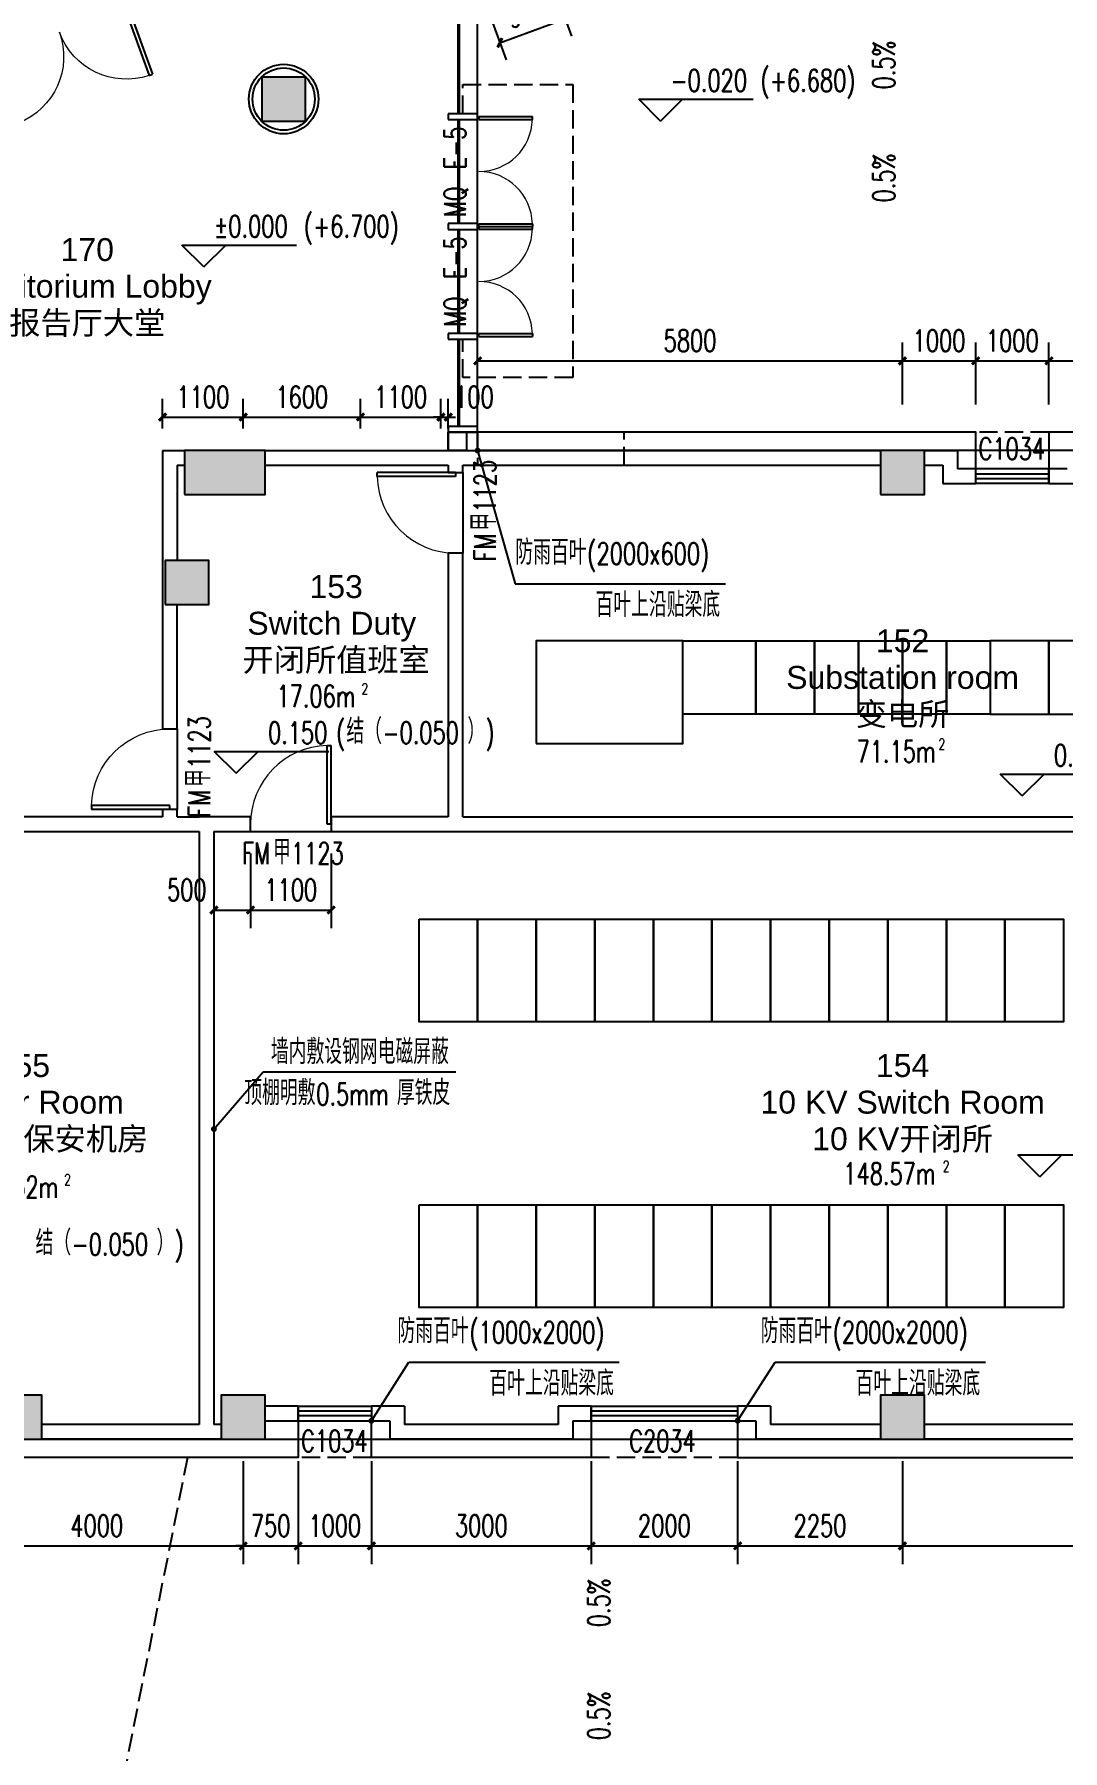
# Model space of a CAD drawing. Header units: inches. Extents: x -97096 to 280004, y -37912 to 97116.
# Drawn here: x 27148 to 41188, y 25746 to 49184 of the extents above; entities that cross this region are included whole.
import ezdxf
from ezdxf.enums import TextEntityAlignment as Align

# ---------------------------------------------------------------- set-up
doc = ezdxf.new("R2010")
doc.units = ezdxf.units.IN
doc.header["$LTSCALE"] = 1000
doc.header["$MEASUREMENT"] = 0
doc.linetypes.add('DASH', pattern=[0.35, 0.25, -0.1])
for name, color, linetype in [('3T_BAR', 7, 'Continuous'), ('A-DETL-NOTE', 1, 'Continuous'), ('an-furniture', 253, 'Continuous'), ('COLUMN', 2, 'Continuous'), ('CURTWALL', 4, 'Continuous'), ('DIM_ELEV', 3, 'Continuous'), ('DIM_LEAD', 3, 'Continuous'), ('DIM_SYMB', 3, 'Continuous'), ('DOOR_FIRE', 4, 'Continuous'), ('DOOR_FIRE_TEXT', 7, 'Continuous'), ('PUB_DIM', 3, 'Continuous'), ('PUB_HATCH', 253, 'Continuous'), ('PUB_TEXT', 7, 'Continuous'), ('SEE', 5, 'Continuous'), ('SLAB', 60, 'Continuous'), ('SPACE', 7, 'Continuous'), ('STAIR', 3, 'Continuous'), ('SURFACE', 6, 'Continuous'), ('WALL', 2, 'Continuous'), ('WINDOW', 4, 'Continuous'), ('WINDOW_TEXT', 7, 'Continuous')]:
    doc.layers.add(name, color=color, linetype=linetype)
doc.styles.add('510p-01$0$Arial_2', font='arial.ttf', dxfattribs={"height": 6.392964})
doc.styles.add('_TCH_DIM', font='SIMPLEX', dxfattribs={"bigfont": 'GBCBIG'})
doc.styles.add('_TCH_DIM_T3', font='SIMPLEX', dxfattribs={"width": 0.705882, "bigfont": 'GBCBIG'})
doc.styles.add('_TCH_SPACE', font='SIMPLEX', dxfattribs={"bigfont": 'GBCBIG'})
doc.styles.add('_TCH_WINDOW', font='SIMPLEX', dxfattribs={"bigfont": 'GBCBIG'})
doc.dimstyles.new('_TCH_ARCH&&100', dxfattribs={"dimtxt": 297.5, "dimasz": 100, "dimexe": 250, "dimexo": 300, "dimgap": 126.25, "dimtad": 1, "dimdec": 0, "dimzin": 0, "dimdsep": 46, "dimtxsty": '_TCH_DIM_T3', "dimblk": 'ARCHTICK', "dimcen": 0.09, "dimclrt": 7, "dimazin": 2, "dimtfac": 1, "dimtdec": 0, "dimtix": 1, "dimtmove": 2, "dimatfit": 3, "dimfxl": 1, "dimtolj": 1, "dimtzin": 0, "dimarcsym": 0})

# ---------------------------------------------------------------- blocks, each defined once
blk = doc.blocks.new('510p-01$0$material tag')
blk = doc.blocks.new('_ArchTick')
at = {"color": 0, "linetype": 'ByBlock', "const_width": 0.4}
blk.add_lwpolyline([(-0.5, -0.5), (0.5, 0.5)], dxfattribs=at)
blk = doc.blocks.new('*D162')
at = {"layer": 'Defpoints', "color": 0, "transparency": 16777216}
for p in [(29600, 38300), (30100, 38300), (30100, 37226)]:
    blk.add_point(p, dxfattribs=at)
at = {"layer": 'PUB_DIM', "color": 0, "lineweight": -2, "transparency": 16777216}
for p, q in [((29600, 38000), (29600, 36976)), ((30100, 38000), (30100, 36976)), ((29600, 37226), (30100, 37226))]:
    blk.add_line(p, q, dxfattribs=at)
at = {"layer": 'PUB_DIM', "color": 0, "lineweight": -2, "transparency": 16777216, "xscale": 100, "yscale": 100, "zscale": 100, "rotation": 180}
blk.add_blockref('_ArchTick', (29600, 37226), dxfattribs=at)
at = {"layer": 'PUB_DIM', "color": 0, "lineweight": -2, "transparency": 16777216, "xscale": 100, "yscale": 100, "zscale": 100}
blk.add_blockref('_ArchTick', (30100, 37226), dxfattribs=at)
at = {"layer": 'PUB_DIM', "color": 7, "transparency": 16777216, "insert": (29230, 37501), "char_height": 297.5, "attachment_point": 5, "style": '_TCH_DIM_T3'}
blk.add_mtext('\\A1;500', dxfattribs=at)
blk = doc.blocks.new('*D163')
at = {"layer": 'Defpoints', "color": 0, "transparency": 16777216}
for p in [(30100, 38300), (31200, 38300), (31200, 37226)]:
    blk.add_point(p, dxfattribs=at)
at = {"layer": 'PUB_DIM', "color": 0, "lineweight": -2, "transparency": 16777216}
for p, q in [((30100, 38000), (30100, 36976)), ((31200, 38000), (31200, 36976)), ((30100, 37226), (31200, 37226))]:
    blk.add_line(p, q, dxfattribs=at)
at = {"layer": 'PUB_DIM', "color": 0, "lineweight": -2, "transparency": 16777216, "xscale": 100, "yscale": 100, "zscale": 100, "rotation": 180}
blk.add_blockref('_ArchTick', (30100, 37226), dxfattribs=at)
at = {"layer": 'PUB_DIM', "color": 0, "lineweight": -2, "transparency": 16777216, "xscale": 100, "yscale": 100, "zscale": 100}
blk.add_blockref('_ArchTick', (31200, 37226), dxfattribs=at)
at = {"layer": 'PUB_DIM', "color": 7, "transparency": 16777216, "insert": (30650, 37501), "char_height": 297.5, "attachment_point": 5, "style": '_TCH_DIM_T3'}
blk.add_mtext('\\A1;1100', dxfattribs=at)
blk = doc.blocks.new('*D197')
at = {"layer": 'Defpoints', "color": 0, "transparency": 16777216}
for p in [(32800, 43958), (32700, 43500), (32800, 43500)]:
    blk.add_point(p, dxfattribs=at)
at = {"layer": 'PUB_DIM', "color": 0, "lineweight": -2, "transparency": 16777216}
for p, q in [((32700, 43800), (32700, 44208)), ((32800, 43800), (32800, 44208)), ((32700, 43958), (32600, 43958)), ((32700, 43958), (32800, 43958)), ((32800, 43958), (32900, 43958))]:
    blk.add_line(p, q, dxfattribs=at)
at = {"layer": 'PUB_DIM', "color": 0, "lineweight": -2, "transparency": 16777216, "xscale": 100, "yscale": 100, "zscale": 100}
blk.add_blockref('_ArchTick', (32700, 43958), dxfattribs=at)
at = {"layer": 'PUB_DIM', "color": 0, "lineweight": -2, "transparency": 16777216, "xscale": 100, "yscale": 100, "zscale": 100, "rotation": 180}
blk.add_blockref('_ArchTick', (32800, 43958), dxfattribs=at)
at = {"layer": 'PUB_DIM', "color": 7, "transparency": 16777216, "insert": (33150, 44233), "char_height": 297.5, "attachment_point": 5, "style": '_TCH_DIM_T3'}
blk.add_mtext('\\A1;100', dxfattribs=at)
blk = doc.blocks.new('*D198')
at = {"layer": 'Defpoints', "color": 0, "transparency": 16777216}
for p in [(32700, 43958), (31600, 43500), (32700, 43500)]:
    blk.add_point(p, dxfattribs=at)
at = {"layer": 'PUB_DIM', "color": 0, "lineweight": -2, "transparency": 16777216}
for p, q in [((31600, 43800), (31600, 44208)), ((32700, 43800), (32700, 44208)), ((31600, 43958), (32700, 43958))]:
    blk.add_line(p, q, dxfattribs=at)
at = {"layer": 'PUB_DIM', "color": 0, "lineweight": -2, "transparency": 16777216, "xscale": 100, "yscale": 100, "zscale": 100, "rotation": 180}
blk.add_blockref('_ArchTick', (31600, 43958), dxfattribs=at)
at = {"layer": 'PUB_DIM', "color": 0, "lineweight": -2, "transparency": 16777216, "xscale": 100, "yscale": 100, "zscale": 100}
blk.add_blockref('_ArchTick', (32700, 43958), dxfattribs=at)
at = {"layer": 'PUB_DIM', "color": 7, "transparency": 16777216, "insert": (32150, 44233), "char_height": 297.5, "attachment_point": 5, "style": '_TCH_DIM_T3'}
blk.add_mtext('\\A1;1100', dxfattribs=at)
blk = doc.blocks.new('*D199')
at = {"layer": 'Defpoints', "color": 0, "transparency": 16777216}
for p in [(31600, 43958), (30000, 43500), (31600, 43500)]:
    blk.add_point(p, dxfattribs=at)
at = {"layer": 'PUB_DIM', "color": 0, "lineweight": -2, "transparency": 16777216}
for p, q in [((30000, 43800), (30000, 44208)), ((31600, 43800), (31600, 44208)), ((30000, 43958), (31600, 43958))]:
    blk.add_line(p, q, dxfattribs=at)
at = {"layer": 'PUB_DIM', "color": 0, "lineweight": -2, "transparency": 16777216, "xscale": 100, "yscale": 100, "zscale": 100, "rotation": 180}
blk.add_blockref('_ArchTick', (30000, 43958), dxfattribs=at)
at = {"layer": 'PUB_DIM', "color": 0, "lineweight": -2, "transparency": 16777216, "xscale": 100, "yscale": 100, "zscale": 100}
blk.add_blockref('_ArchTick', (31600, 43958), dxfattribs=at)
at = {"layer": 'PUB_DIM', "color": 7, "transparency": 16777216, "insert": (30800, 44233), "char_height": 297.5, "attachment_point": 5, "style": '_TCH_DIM_T3'}
blk.add_mtext('\\A1;1600', dxfattribs=at)
blk = doc.blocks.new('*D200')
at = {"layer": 'Defpoints', "color": 0, "transparency": 16777216}
for p in [(30000, 43958), (28900, 43500), (30000, 43500)]:
    blk.add_point(p, dxfattribs=at)
at = {"layer": 'PUB_DIM', "color": 0, "lineweight": -2, "transparency": 16777216}
for p, q in [((28900, 43800), (28900, 44208)), ((30000, 43800), (30000, 44208)), ((28900, 43958), (30000, 43958))]:
    blk.add_line(p, q, dxfattribs=at)
at = {"layer": 'PUB_DIM', "color": 0, "lineweight": -2, "transparency": 16777216, "xscale": 100, "yscale": 100, "zscale": 100, "rotation": 180}
blk.add_blockref('_ArchTick', (28900, 43958), dxfattribs=at)
at = {"layer": 'PUB_DIM', "color": 0, "lineweight": -2, "transparency": 16777216, "xscale": 100, "yscale": 100, "zscale": 100}
blk.add_blockref('_ArchTick', (30000, 43958), dxfattribs=at)
at = {"layer": 'PUB_DIM', "color": 7, "transparency": 16777216, "insert": (29450, 44233), "char_height": 297.5, "attachment_point": 5, "style": '_TCH_DIM_T3'}
blk.add_mtext('\\A1;1100', dxfattribs=at)
blk = doc.blocks.new('*D259')
at = {"layer": 'Defpoints', "color": 0, "transparency": 16777216}
for p in [(33766, 51126), (32873, 50801), (34396, 49394)]:
    blk.add_point(p, dxfattribs=at)
at = {"layer": 'PUB_DIM', "color": 0, "lineweight": -2, "transparency": 16777216}
for p, q in [((33869, 50844), (34482, 49159)), ((32976, 50519), (33589, 48834)), ((33504, 49069), (34396, 49394))]:
    blk.add_line(p, q, dxfattribs=at)
at = {"layer": 'PUB_DIM', "color": 0, "lineweight": -2, "transparency": 16777216, "xscale": 100, "yscale": 100, "zscale": 100}
for p, rotation in [((34396, 49394), 19.99999998072514), ((33504, 49069), 199.9999999807252)]:
    blk.add_blockref('_ArchTick', p, dxfattribs=dict(at, rotation=rotation))
at = {"layer": 'PUB_DIM', "color": 7, "transparency": 16777216, "insert": (33856, 49490), "char_height": 297.5, "attachment_point": 5, "rotation": 20, "style": '_TCH_DIM_T3'}
blk.add_mtext('\\A1;950', dxfattribs=at)
blk = doc.blocks.new('*D260')
at = {"layer": 'Defpoints', "color": 0, "transparency": 16777216}
for p in [(35646, 51810), (33766, 51126), (36276, 50078)]:
    blk.add_point(p, dxfattribs=at)
at = {"layer": 'PUB_DIM', "color": 0, "lineweight": -2, "transparency": 16777216}
for p, q in [((35748, 51528), (36361, 49843)), ((33869, 50844), (34482, 49159)), ((34396, 49394), (36276, 50078))]:
    blk.add_line(p, q, dxfattribs=at)
at = {"layer": 'PUB_DIM', "color": 0, "lineweight": -2, "transparency": 16777216, "xscale": 100, "yscale": 100, "zscale": 100}
for p, rotation in [((36276, 50078), 19.99999998072526), ((34396, 49394), 199.9999999807252)]:
    blk.add_blockref('_ArchTick', p, dxfattribs=dict(at, rotation=rotation))
at = {"layer": 'PUB_DIM', "color": 7, "transparency": 16777216, "insert": (35242, 49994), "char_height": 297.5, "attachment_point": 5, "rotation": 20, "style": '_TCH_DIM_T3'}
blk.add_mtext('\\A1;2000', dxfattribs=at)
blk = doc.blocks.new('*D267')
at = {"layer": 'Defpoints', "color": 0, "transparency": 16777216}
for p in [(39000, 44725), (33200, 43830), (39000, 43830)]:
    blk.add_point(p, dxfattribs=at)
at = {"layer": 'PUB_DIM', "color": 0, "lineweight": -2, "transparency": 16777216}
for p, q in [((33200, 44130), (33200, 44975)), ((39000, 44130), (39000, 44975)), ((33200, 44725), (39000, 44725))]:
    blk.add_line(p, q, dxfattribs=at)
at = {"layer": 'PUB_DIM', "color": 0, "lineweight": -2, "transparency": 16777216, "xscale": 100, "yscale": 100, "zscale": 100, "rotation": 180}
blk.add_blockref('_ArchTick', (33200, 44725), dxfattribs=at)
at = {"layer": 'PUB_DIM', "color": 0, "lineweight": -2, "transparency": 16777216, "xscale": 100, "yscale": 100, "zscale": 100}
blk.add_blockref('_ArchTick', (39000, 44725), dxfattribs=at)
at = {"layer": 'PUB_DIM', "color": 7, "transparency": 16777216, "insert": (36100, 45000), "char_height": 297.5, "attachment_point": 5, "style": '_TCH_DIM_T3'}
blk.add_mtext('\\A1;5800', dxfattribs=at)
blk = doc.blocks.new('*D268')
at = {"layer": 'Defpoints', "color": 0, "transparency": 16777216}
for p in [(40000, 44725), (39000, 43830), (40000, 43830)]:
    blk.add_point(p, dxfattribs=at)
at = {"layer": 'PUB_DIM', "color": 0, "lineweight": -2, "transparency": 16777216}
for p, q in [((39000, 44130), (39000, 44975)), ((40000, 44130), (40000, 44975)), ((39000, 44725), (40000, 44725))]:
    blk.add_line(p, q, dxfattribs=at)
at = {"layer": 'PUB_DIM', "color": 0, "lineweight": -2, "transparency": 16777216, "xscale": 100, "yscale": 100, "zscale": 100, "rotation": 180}
blk.add_blockref('_ArchTick', (39000, 44725), dxfattribs=at)
at = {"layer": 'PUB_DIM', "color": 0, "lineweight": -2, "transparency": 16777216, "xscale": 100, "yscale": 100, "zscale": 100}
blk.add_blockref('_ArchTick', (40000, 44725), dxfattribs=at)
at = {"layer": 'PUB_DIM', "color": 7, "transparency": 16777216, "insert": (39500, 45000), "char_height": 297.5, "attachment_point": 5, "style": '_TCH_DIM_T3'}
blk.add_mtext('\\A1;1000', dxfattribs=at)
blk = doc.blocks.new('*D269')
at = {"layer": 'Defpoints', "color": 0, "transparency": 16777216}
for p in [(41000, 44725), (40000, 43830), (41000, 43830)]:
    blk.add_point(p, dxfattribs=at)
at = {"layer": 'PUB_DIM', "color": 0, "lineweight": -2, "transparency": 16777216}
for p, q in [((40000, 44130), (40000, 44975)), ((41000, 44130), (41000, 44975)), ((40000, 44725), (41000, 44725))]:
    blk.add_line(p, q, dxfattribs=at)
at = {"layer": 'PUB_DIM', "color": 0, "lineweight": -2, "transparency": 16777216, "xscale": 100, "yscale": 100, "zscale": 100, "rotation": 180}
blk.add_blockref('_ArchTick', (40000, 44725), dxfattribs=at)
at = {"layer": 'PUB_DIM', "color": 0, "lineweight": -2, "transparency": 16777216, "xscale": 100, "yscale": 100, "zscale": 100}
blk.add_blockref('_ArchTick', (41000, 44725), dxfattribs=at)
at = {"layer": 'PUB_DIM', "color": 7, "transparency": 16777216, "insert": (40500, 45000), "char_height": 297.5, "attachment_point": 5, "style": '_TCH_DIM_T3'}
blk.add_mtext('\\A1;1000', dxfattribs=at)
blk = doc.blocks.new('*D270')
at = {"layer": 'Defpoints', "color": 0, "transparency": 16777216}
for p in [(45200, 44725), (41000, 43830), (45200, 43830)]:
    blk.add_point(p, dxfattribs=at)
at = {"layer": 'PUB_DIM', "color": 0, "lineweight": -2, "transparency": 16777216}
for p, q in [((41000, 44130), (41000, 44975)), ((45200, 44130), (45200, 44975)), ((41000, 44725), (45200, 44725))]:
    blk.add_line(p, q, dxfattribs=at)
at = {"layer": 'PUB_DIM', "color": 0, "lineweight": -2, "transparency": 16777216, "xscale": 100, "yscale": 100, "zscale": 100, "rotation": 180}
blk.add_blockref('_ArchTick', (41000, 44725), dxfattribs=at)
at = {"layer": 'PUB_DIM', "color": 0, "lineweight": -2, "transparency": 16777216, "xscale": 100, "yscale": 100, "zscale": 100}
blk.add_blockref('_ArchTick', (45200, 44725), dxfattribs=at)
at = {"layer": 'PUB_DIM', "color": 7, "transparency": 16777216, "insert": (43100, 45000), "char_height": 297.5, "attachment_point": 5, "style": '_TCH_DIM_T3'}
blk.add_mtext('\\A1;4200', dxfattribs=at)
blk = doc.blocks.new('*D278')
at = {"layer": 'Defpoints', "color": 0, "transparency": 16777216}
for p in [(26000, 30000), (30000, 30000), (30000, 28542)]:
    blk.add_point(p, dxfattribs=at)
at = {"layer": 'PUB_DIM', "color": 0, "lineweight": -2, "transparency": 16777216}
for p, q in [((26000, 29700), (26000, 28292)), ((30000, 29700), (30000, 28292)), ((26000, 28542), (30000, 28542))]:
    blk.add_line(p, q, dxfattribs=at)
at = {"layer": 'PUB_DIM', "color": 0, "lineweight": -2, "transparency": 16777216, "xscale": 100, "yscale": 100, "zscale": 100, "rotation": 180}
blk.add_blockref('_ArchTick', (26000, 28542), dxfattribs=at)
at = {"layer": 'PUB_DIM', "color": 0, "lineweight": -2, "transparency": 16777216, "xscale": 100, "yscale": 100, "zscale": 100}
blk.add_blockref('_ArchTick', (30000, 28542), dxfattribs=at)
at = {"layer": 'PUB_DIM', "color": 7, "transparency": 16777216, "insert": (28000, 28817), "char_height": 297.5, "attachment_point": 5, "style": '_TCH_DIM_T3'}
blk.add_mtext('\\A1;4000', dxfattribs=at)
blk = doc.blocks.new('*D279')
at = {"layer": 'Defpoints', "color": 0, "transparency": 16777216}
for p in [(30000, 30000), (30750, 30000), (30750, 28542)]:
    blk.add_point(p, dxfattribs=at)
at = {"layer": 'PUB_DIM', "color": 0, "lineweight": -2, "transparency": 16777216}
for p, q in [((30000, 29700), (30000, 28292)), ((30750, 29700), (30750, 28292)), ((30000, 28542), (29900, 28542)), ((30000, 28542), (30750, 28542)), ((30750, 28542), (30850, 28542))]:
    blk.add_line(p, q, dxfattribs=at)
at = {"layer": 'PUB_DIM', "color": 0, "lineweight": -2, "transparency": 16777216, "xscale": 100, "yscale": 100, "zscale": 100}
blk.add_blockref('_ArchTick', (30000, 28542), dxfattribs=at)
at = {"layer": 'PUB_DIM', "color": 0, "lineweight": -2, "transparency": 16777216, "xscale": 100, "yscale": 100, "zscale": 100, "rotation": 180}
blk.add_blockref('_ArchTick', (30750, 28542), dxfattribs=at)
at = {"layer": 'PUB_DIM', "color": 7, "transparency": 16777216, "insert": (30375, 28817), "char_height": 297.5, "attachment_point": 5, "style": '_TCH_DIM_T3'}
blk.add_mtext('\\A1;750', dxfattribs=at)
blk = doc.blocks.new('*D280')
at = {"layer": 'Defpoints', "color": 0, "transparency": 16777216}
for p in [(30750, 30000), (31750, 30000), (31750, 28542)]:
    blk.add_point(p, dxfattribs=at)
at = {"layer": 'PUB_DIM', "color": 0, "lineweight": -2, "transparency": 16777216}
for p, q in [((30750, 29700), (30750, 28292)), ((31750, 29700), (31750, 28292)), ((30750, 28542), (31750, 28542))]:
    blk.add_line(p, q, dxfattribs=at)
at = {"layer": 'PUB_DIM', "color": 0, "lineweight": -2, "transparency": 16777216, "xscale": 100, "yscale": 100, "zscale": 100, "rotation": 180}
blk.add_blockref('_ArchTick', (30750, 28542), dxfattribs=at)
at = {"layer": 'PUB_DIM', "color": 0, "lineweight": -2, "transparency": 16777216, "xscale": 100, "yscale": 100, "zscale": 100}
blk.add_blockref('_ArchTick', (31750, 28542), dxfattribs=at)
at = {"layer": 'PUB_DIM', "color": 7, "transparency": 16777216, "insert": (31250, 28817), "char_height": 297.5, "attachment_point": 5, "style": '_TCH_DIM_T3'}
blk.add_mtext('\\A1;1000', dxfattribs=at)
blk = doc.blocks.new('*D281')
at = {"layer": 'Defpoints', "color": 0, "transparency": 16777216}
for p in [(31750, 30000), (34750, 30000), (34750, 28542)]:
    blk.add_point(p, dxfattribs=at)
at = {"layer": 'PUB_DIM', "color": 0, "lineweight": -2, "transparency": 16777216}
for p, q in [((31750, 29700), (31750, 28292)), ((34750, 29700), (34750, 28292)), ((31750, 28542), (34750, 28542))]:
    blk.add_line(p, q, dxfattribs=at)
at = {"layer": 'PUB_DIM', "color": 0, "lineweight": -2, "transparency": 16777216, "xscale": 100, "yscale": 100, "zscale": 100, "rotation": 180}
blk.add_blockref('_ArchTick', (31750, 28542), dxfattribs=at)
at = {"layer": 'PUB_DIM', "color": 0, "lineweight": -2, "transparency": 16777216, "xscale": 100, "yscale": 100, "zscale": 100}
blk.add_blockref('_ArchTick', (34750, 28542), dxfattribs=at)
at = {"layer": 'PUB_DIM', "color": 7, "transparency": 16777216, "insert": (33250, 28817), "char_height": 297.5, "attachment_point": 5, "style": '_TCH_DIM_T3'}
blk.add_mtext('\\A1;3000', dxfattribs=at)
blk = doc.blocks.new('*D282')
at = {"layer": 'Defpoints', "color": 0, "transparency": 16777216}
for p in [(34750, 30000), (36750, 30000), (36750, 28542)]:
    blk.add_point(p, dxfattribs=at)
at = {"layer": 'PUB_DIM', "color": 0, "lineweight": -2, "transparency": 16777216}
for p, q in [((34750, 29700), (34750, 28292)), ((36750, 29700), (36750, 28292)), ((34750, 28542), (36750, 28542))]:
    blk.add_line(p, q, dxfattribs=at)
at = {"layer": 'PUB_DIM', "color": 0, "lineweight": -2, "transparency": 16777216, "xscale": 100, "yscale": 100, "zscale": 100, "rotation": 180}
blk.add_blockref('_ArchTick', (34750, 28542), dxfattribs=at)
at = {"layer": 'PUB_DIM', "color": 0, "lineweight": -2, "transparency": 16777216, "xscale": 100, "yscale": 100, "zscale": 100}
blk.add_blockref('_ArchTick', (36750, 28542), dxfattribs=at)
at = {"layer": 'PUB_DIM', "color": 7, "transparency": 16777216, "insert": (35750, 28817), "char_height": 297.5, "attachment_point": 5, "style": '_TCH_DIM_T3'}
blk.add_mtext('\\A1;2000', dxfattribs=at)
blk = doc.blocks.new('*D283')
at = {"layer": 'Defpoints', "color": 0, "transparency": 16777216}
for p in [(36750, 30000), (39000, 30000), (39000, 28542)]:
    blk.add_point(p, dxfattribs=at)
at = {"layer": 'PUB_DIM', "color": 0, "lineweight": -2, "transparency": 16777216}
for p, q in [((36750, 29700), (36750, 28292)), ((39000, 29700), (39000, 28292)), ((36750, 28542), (39000, 28542))]:
    blk.add_line(p, q, dxfattribs=at)
at = {"layer": 'PUB_DIM', "color": 0, "lineweight": -2, "transparency": 16777216, "xscale": 100, "yscale": 100, "zscale": 100, "rotation": 180}
blk.add_blockref('_ArchTick', (36750, 28542), dxfattribs=at)
at = {"layer": 'PUB_DIM', "color": 0, "lineweight": -2, "transparency": 16777216, "xscale": 100, "yscale": 100, "zscale": 100}
blk.add_blockref('_ArchTick', (39000, 28542), dxfattribs=at)
at = {"layer": 'PUB_DIM', "color": 7, "transparency": 16777216, "insert": (37875, 28817), "char_height": 297.5, "attachment_point": 5, "style": '_TCH_DIM_T3'}
blk.add_mtext('\\A1;2250', dxfattribs=at)
blk = doc.blocks.new('*D284')
at = {"layer": 'Defpoints', "color": 0, "transparency": 16777216}
for p in [(39000, 30000), (45000, 30000), (45000, 28542)]:
    blk.add_point(p, dxfattribs=at)
at = {"layer": 'PUB_DIM', "color": 0, "lineweight": -2, "transparency": 16777216}
for p, q in [((39000, 29700), (39000, 28292)), ((45000, 29700), (45000, 28292)), ((39000, 28542), (45000, 28542))]:
    blk.add_line(p, q, dxfattribs=at)
at = {"layer": 'PUB_DIM', "color": 0, "lineweight": -2, "transparency": 16777216, "xscale": 100, "yscale": 100, "zscale": 100, "rotation": 180}
blk.add_blockref('_ArchTick', (39000, 28542), dxfattribs=at)
at = {"layer": 'PUB_DIM', "color": 0, "lineweight": -2, "transparency": 16777216, "xscale": 100, "yscale": 100, "zscale": 100}
blk.add_blockref('_ArchTick', (45000, 28542), dxfattribs=at)
at = {"layer": 'PUB_DIM', "color": 7, "transparency": 16777216, "insert": (42000, 28817), "char_height": 297.5, "attachment_point": 5, "style": '_TCH_DIM_T3'}
blk.add_mtext('\\A1;6000', dxfattribs=at)
blk = doc.blocks.new('_FZH')
blk.add_lwpolyline([(-0.5, -0.5), (0.5, -0.5), (0.5, 0.5), (-0.5, 0.5)], close=True)
at = {"layer": 'PUB_HATCH'}
blk.add_solid([(-0.5, -0.5), (0.5, -0.5), (-0.5, 0.5), (0.5, 0.5)], dxfattribs=at)
blk = doc.blocks.new('$DorLib2D$00000002')
for p, q in [((-0.5, 0), (-0.5, 0.4875)), ((-0.475, 0.4875), (-0.5, 0.4875)), ((-0.475, 0), (-0.475, 0.4875)), ((0.475, 0), (0.475, 0.4875)), ((0.475, 0.4875), (0.5, 0.4875)), ((0.5, 0), (0.5, 0.4875)), ((-0.5, 0), (-0.475, 0)), ((0.5, 0), (0.475, 0))]:
    blk.add_line(p, q)
at = {"lineweight": 13}
for centre, start, end in [((-0.4875, 0), 0, 88.53072), ((0.4875, 0), 91.46928, 180)]:
    blk.add_arc(centre, 0.4875, start, end, dxfattribs=at)
blk = doc.blocks.new('$DorLib2D$00000001')
for p, q in [((0.45, 0.975), (0.5, 0.975)), ((0.45, 0), (0.45, 0.975)), ((0.5, 0), (0.5, 0.975)), ((0.5, 0), (0.45, 0))]:
    blk.add_line(p, q)
at = {"lineweight": 13}
blk.add_arc((0.475, 0), 0.975, 91.4693, 180, dxfattribs=at)
blk = doc.blocks.new('$TCHSYS$WIN2D')
for p, q in [((-0.5, 0.5), (0.5, 0.5)), ((-0.5, 0.5), (-0.5, -0.5)), ((0.5, 0.5), (0.5, -0.5)), ((0.5, 0.167), (-0.5, 0.167)), ((0.5, -0.167), (-0.5, -0.167)), ((-0.5, -0.5), (0.5, -0.5))]:
    blk.add_line(p, q)

msp = doc.modelspace()

# ---------------------------------------------------------------- linework, layer by layer
at = {"layer": '3T_BAR'}
for p, q in [((32800, 48100), (32800, 48020)), ((33200, 48100), (32800, 48100)), ((33200, 48020), (33200, 48100)), ((32800, 48020), (33200, 48020)), ((32800, 46600), (32800, 46520)), ((33200, 46600), (32800, 46600)), ((32800, 46520), (33200, 46520)), ((33200, 46520), (33200, 46600)), ((32800, 45100), (32800, 45020)), ((33200, 45100), (32800, 45100)), ((32800, 45020), (33200, 45020)), ((33200, 45020), (33200, 45100)), ((32800, 43830), (32800, 43750)), ((33200, 43830), (32800, 43830)), ((33200, 43750), (33200, 43830)), ((32800, 43750), (33200, 43750))]:
    msp.add_line(p, q, dxfattribs=at)
msp.add_lwpolyline([(32800, 43750), (33050, 43750), (33050, 43500), (32800, 43500)], close=True, dxfattribs=at)
at = {"layer": 'an-furniture'}
for points in [[(34000, 39500), (36000, 39500), (36000, 40900), (34000, 40900)], [(36000, 40900), (37000, 40900), (37000, 39900), (36000, 39900)], [(37000, 40900), (37800, 40900), (37800, 39900), (37000, 39900)], [(37800, 40900), (38400, 40900), (38400, 39900), (37800, 39900)], [(38400, 40900), (39000, 40900), (39000, 39900), (38400, 39900)], [(39000, 40900), (39600, 40900), (39600, 39900), (39000, 39900)], [(39600, 40900), (40200, 40900), (40200, 39900), (39600, 39900)], [(41000, 40900), (40200, 40900), (40200, 39900), (41000, 39900)], [(41600, 40900), (41000, 40900), (41000, 39900), (41600, 39900)], [(32400, 37100), (33200, 37100), (33200, 35700), (32400, 35700)], [(33200, 37100), (34000, 37100), (34000, 35700), (33200, 35700)], [(34000, 37100), (34800, 37100), (34800, 35700), (34000, 35700)], [(34800, 37100), (35600, 37100), (35600, 35700), (34800, 35700)], [(35600, 37100), (36400, 37100), (36400, 35700), (35600, 35700)], [(36400, 37100), (37200, 37100), (37200, 35700), (36400, 35700)], [(37200, 37100), (38000, 37100), (38000, 35700), (37200, 35700)], [(38000, 37100), (38800, 37100), (38800, 35700), (38000, 35700)], [(38800, 37100), (39600, 37100), (39600, 35700), (38800, 35700)], [(39600, 37100), (40400, 37100), (40400, 35700), (39600, 35700)], [(40400, 37100), (41200, 37100), (41200, 35700), (40400, 35700)], [(32400, 33200), (33200, 33200), (33200, 31800), (32400, 31800)], [(33200, 33200), (34000, 33200), (34000, 31800), (33200, 31800)], [(34000, 33200), (34800, 33200), (34800, 31800), (34000, 31800)], [(34800, 33200), (35600, 33200), (35600, 31800), (34800, 31800)], [(35600, 33200), (36400, 33200), (36400, 31800), (35600, 31800)], [(36400, 33200), (37200, 33200), (37200, 31800), (36400, 31800)], [(37200, 33200), (38000, 33200), (38000, 31800), (37200, 31800)], [(38000, 33200), (38800, 33200), (38800, 31800), (38000, 31800)], [(38800, 33200), (39600, 33200), (39600, 31800), (38800, 31800)], [(39600, 33200), (40400, 33200), (40400, 31800), (39600, 31800)], [(40400, 33200), (41200, 33200), (41200, 31800), (40400, 31800)]]:
    msp.add_lwpolyline(points, close=True, dxfattribs=at)
at = {"layer": 'CURTWALL'}
for p, q in [((32930, 49520), (32930, 48100)), ((32950, 49520), (32950, 48100)), ((32930, 48020), (32930, 46600)), ((32950, 48020), (32950, 46600)), ((32930, 46520), (32930, 45100)), ((32950, 46520), (32950, 45100)), ((32930, 45020), (32930, 43830)), ((32950, 45020), (32950, 43830))]:
    msp.add_line(p, q, dxfattribs=at)
at = {"layer": 'DIM_ELEV'}
for p, q in [((35699, 48000), (35399, 48300)), ((35399, 48300), (36964, 48300)), ((35699, 48000), (35999, 48300)), ((29463.4, 46007.2), (29163.4, 46307.2)), ((29163.4, 46307.2), (30728.4, 46307.2)), ((29463.4, 46007.2), (29763.4, 46307.2)), ((29903.9, 39092.5), (29603.9, 39392.5)), ((29603.9, 39392.5), (31168.9, 39392.5)), ((29903.9, 39092.5), (30203.9, 39392.5)), ((40633.1, 38783.3), (40333.1, 39083.3)), ((40333.1, 39083.3), (41898.1, 39083.3)), ((40633.1, 38783.3), (40933.1, 39083.3)), ((40875.3, 33580.8), (40575.3, 33880.8)), ((40575.3, 33880.8), (42140.3, 33880.8)), ((40875.3, 33580.8), (41175.3, 33880.8))]:
    msp.add_line(p, q, dxfattribs=at)
at = {"layer": 'DIM_LEAD'}
for p, q in [((33199.8, 43500.8), (33712.2, 41681.7)), ((33712.2, 41681.7), (36583.1, 41681.7)), ((29600, 34234.8), (30270, 35016.8)), ((30270, 35016.8), (32902.1, 35016.8)), ((31750, 30250.8), (32262.4, 31049.9)), ((32262.4, 31049.9), (35133.3, 31049.9)), ((36750, 30250.8), (37262.4, 31049.9)), ((37262.4, 31049.9), (40133.3, 31049.9))]:
    msp.add_line(p, q, dxfattribs=at)
at = {"layer": 'DIM_LEAD', "const_width": 40}
for points in [[(33194.3, 43520.1, 1), (33205.2, 43481.6, 1)], [(29587, 34219.6, 1), (29613, 34250, 1)], [(31739.2, 30234, 1), (31760.8, 30267.7, 1)], [(36739.2, 30234, 1), (36760.8, 30267.7, 1)]]:
    msp.add_lwpolyline(points, format="xyb", close=True, dxfattribs=at)
at = {"layer": 'DIM_SYMB'}
for points in [[(39000, 49542.3, 0, 0, 0), (39000, 48300, 80, 0, 0), (39000, 48000, 0, 0, 0)], [(39000, 46457.7, 0, 0, 0), (39000, 47700, 80, 0, 0), (39000, 48000, 0, 0, 0)], [(35109, 28542.3, 0, 0, 0), (35109, 27300, 80, 0, 0), (35109, 27000, 0, 0, 0)], [(35109, 25457.7, 0, 0, 0), (35109, 26700, 80, 0, 0), (35109, 27000, 0, 0, 0)]]:
    msp.add_lwpolyline(points, format="xyseb", dxfattribs=at)
at = {"layer": 'DOOR_FIRE'}
for p, q in [((33000, 43200), (33000, 42100)), ((29100, 39700), (29100, 38600)), ((30100, 38300), (31200, 38300))]:
    msp.add_line(p, q, dxfattribs=at)
at = {"layer": 'SEE', "linetype": 'DASH'}
for p, q in [((41000, 43750), (40000, 43750)), ((31750, 29750), (30750, 29750)), ((36750, 29750), (34750, 29750))]:
    msp.add_line(p, q, dxfattribs=at)
msp.add_lwpolyline([(33000, 48100), (33000, 48500), (34500, 48500), (34500, 44500), (33000, 44500), (33000, 45020)], dxfattribs=at)
msp.add_lwpolyline([(33200, 43300), (35200, 43300), (35200, 43750), (33200, 43750)], close=True, dxfattribs=at)
at = {"layer": 'SLAB'}
msp.add_lwpolyline([(16750, 24000), (16750, 30000), (48700, 30000), (48700, 43500), (33200, 43500), (33200, 51185.6), (41902.8, 54353.2), (36362.2, 69576.1), (13141.2, 61124.4), (13535.6, 60040.7), (11543.3, 59315.5), (11644.9, 59823.5), (10762.3, 60000), (9119.9, 51787.7), (10933.9, 51424.8), (10489, 49200), (-12200, 49200)], dxfattribs=at)
at = {"layer": 'STAIR', "linetype": 'DASH'}
msp.add_lwpolyline([(29238.6, 29750), (28138.6, 24250)], dxfattribs=at)
at = {"layer": 'SURFACE'}
for points in [[(40000, 43250), (40000, 43750), (32800, 43750), (32800, 43500)], [(45200, 43250), (45200, 43750), (41000, 43750), (41000, 43250)], [(30750, 30250), (30750, 29750), (26000, 29750), (26000, 30250)], [(34750, 30250), (34750, 29750), (31750, 29750), (31750, 30250)], [(36750, 30250), (36750, 29750), (45000, 29750), (45000, 30200)]]:
    msp.add_lwpolyline(points, dxfattribs=at)
for radius in [475, 425]:
    msp.add_circle((30552.1, 48300), radius, dxfattribs=at)
at = {"layer": 'WALL'}
for p, q in [((28900, 43500), (29100, 43500)), ((28900, 43500), (28900, 43300)), ((29100, 43500), (29200, 43500)), ((30300, 43500), (32800, 43500)), ((32800, 43500), (38700, 43500)), ((39300, 43500), (39750, 43500)), ((39750, 43500), (39750, 43250)), ((28900, 43300), (28900, 41700)), ((28900, 43300), (28900, 43300)), ((29100, 43300), (29100, 42000)), ((29100, 43300), (29200, 43300)), ((30300, 43300), (32800, 43300)), ((32800, 43300), (32800, 43200)), ((32800, 43200), (33000, 43200)), ((33000, 43200), (33000, 43300)), ((33000, 43300), (38700, 43300)), ((39300, 43300), (39550, 43300)), ((39550, 43300), (39550, 43050)), ((40000, 43250), (39750, 43250)), ((40000, 43050), (40000, 43250)), ((41250, 43250), (41000, 43250)), ((41000, 43250), (41000, 43050)), ((39550, 43050), (40000, 43050)), ((41000, 43050), (41450, 43050)), ((33000, 42100), (32800, 42100)), ((32800, 42100), (32800, 38500)), ((33000, 38500), (33000, 42100)), ((28900, 41700), (28900, 39700)), ((29100, 39700), (29100, 41400)), ((28900, 39700), (29100, 39700)), ((28900, 38500), (25400, 38500)), ((29100, 38600), (28900, 38600)), ((28900, 38600), (28900, 38500)), ((29100, 38500), (29100, 38600)), ((29100, 38500), (29400, 38500)), ((30100, 38500), (29400, 38500)), ((30100, 38300), (30100, 38500)), ((32800, 38500), (31200, 38500)), ((31200, 38500), (31200, 38300)), ((33000, 38500), (47800, 38500)), ((25400, 38300), (29100, 38300)), ((29100, 38300), (29400, 38300)), ((29400, 38300), (29400, 30200)), ((29600, 38300), (29600, 30200)), ((29600, 38300), (30100, 38300)), ((31200, 38300), (32800, 38300)), ((32800, 38300), (47600, 38300)), ((30750, 30450), (30300, 30450)), ((30300, 30250), (30750, 30250)), ((30750, 30250), (30750, 30450)), ((32200, 30450), (31750, 30450)), ((31750, 30450), (31750, 30250)), ((31750, 30250), (32000, 30250)), ((32000, 30250), (32000, 30000)), ((32200, 30450), (32200, 30200)), ((34750, 30450), (34300, 30450)), ((34300, 30450), (34300, 30200)), ((34500, 30250), (34750, 30250)), ((34500, 30250), (34500, 30000)), ((34750, 30250), (34750, 30450)), ((37200, 30450), (36750, 30450)), ((36750, 30450), (36750, 30250)), ((36750, 30250), (37000, 30250)), ((37000, 30250), (37000, 30000)), ((37200, 30450), (37200, 30200)), ((29400, 30200), (27252.1, 30200)), ((29700, 30200), (29600, 30200)), ((34300, 30200), (32200, 30200)), ((38700, 30200), (37200, 30200)), ((44550, 30200), (39300, 30200)), ((29400, 30000), (27252.1, 30000)), ((29700, 30000), (29400, 30000)), ((34500, 30000), (32000, 30000)), ((38700, 30000), (37000, 30000)), ((44750, 30000), (39300, 30000))]:
    msp.add_line(p, q, dxfattribs=at)

# ---------------------------------------------------------------- block references
at = {"layer": 'A-DETL-NOTE'}
ref = msp.add_blockref('510p-01$0$material tag', (-152508.7, -29587.4), dxfattribs=dict(at, xscale=3.125, yscale=3.125, zscale=3.125))
ref.add_attrib('ROOM_TAG', '170', dxfattribs={"layer": '0', "height": 312.5, "style": '510p-01$0$Arial_2'}).set_placement((27870.9, 46244.8), align=Align.MIDDLE_CENTER)
ref.add_attrib('NAME_ENG', 'Auditorium Lobby', dxfattribs={"layer": '0', "height": 312.5, "style": '510p-01$0$Arial_2'}).set_placement((27870.9, 45744.8), align=Align.MIDDLE_CENTER)
ref.add_attrib('NAME_CN', '报告厅大堂', dxfattribs={"layer": '0', "height": 312.5, "style": '510p-01$0$Arial_2'}).set_placement((27870.9, 45244.8), align=Align.MIDDLE_CENTER)
ref = msp.add_blockref('510p-01$0$material tag', (-149110.6, -34189.8), dxfattribs=dict(at, xscale=3.125, yscale=3.125, zscale=3.125))
ref.add_attrib('ROOM_TAG', '153', dxfattribs={"layer": '0', "height": 312.5, "style": '510p-01$0$Arial_2'}).set_placement((31269.1, 41642.4), align=Align.MIDDLE_CENTER)
ref.add_attrib('NAME_ENG', 'Switch Duty ', dxfattribs={"layer": '0', "height": 312.5, "style": '510p-01$0$Arial_2'}).set_placement((31269.1, 41142.4), align=Align.MIDDLE_CENTER)
ref.add_attrib('NAME_CN', '开闭所值班室', dxfattribs={"layer": '0', "height": 312.5, "style": '510p-01$0$Arial_2'}).set_placement((31269.1, 40642.4), align=Align.MIDDLE_CENTER)
ref = msp.add_blockref('510p-01$0$material tag', (-141377.3, -34930.2), dxfattribs=dict(at, xscale=3.125, yscale=3.125, zscale=3.125))
ref.add_attrib('ROOM_TAG', '152', dxfattribs={"layer": '0', "height": 312.5, "style": '510p-01$0$Arial_2'}).set_placement((39002.4, 40902), align=Align.MIDDLE_CENTER)
ref.add_attrib('NAME_ENG', 'Substation room', dxfattribs={"layer": '0', "height": 312.5, "style": '510p-01$0$Arial_2'}).set_placement((39002.4, 40402), align=Align.MIDDLE_CENTER)
ref.add_attrib('NAME_CN', '变电所', dxfattribs={"layer": '0', "height": 312.5, "style": '510p-01$0$Arial_2'}).set_placement((39002.4, 39902), align=Align.MIDDLE_CENTER)
ref = msp.add_blockref('510p-01$0$material tag', (-153381, -40730.2), dxfattribs=dict(at, xscale=3.125, yscale=3.125, zscale=3.125))
ref.add_attrib('ROOM_TAG', '155', dxfattribs={"layer": '0', "height": 312.5, "style": '510p-01$0$Arial_2'}).set_placement((26998.7, 35102), align=Align.MIDDLE_CENTER)
ref.add_attrib('NAME_ENG', 'Monitor Room', dxfattribs={"layer": '0', "height": 312.5, "style": '510p-01$0$Arial_2'}).set_placement((26998.7, 34602), align=Align.MIDDLE_CENTER)
ref.add_attrib('NAME_CN', '消防监控保安机房', dxfattribs={"layer": '0', "height": 312.5, "style": '510p-01$0$Arial_2'}).set_placement((26998.7, 34102), align=Align.MIDDLE_CENTER)
ref = msp.add_blockref('510p-01$0$material tag', (-141377.3, -40730.2), dxfattribs=dict(at, xscale=3.125, yscale=3.125, zscale=3.125))
ref.add_attrib('ROOM_TAG', '154', dxfattribs={"layer": '0', "height": 312.5, "style": '510p-01$0$Arial_2'}).set_placement((39002.4, 35102), align=Align.MIDDLE_CENTER)
ref.add_attrib('NAME_ENG', '10 KV Switch Room', dxfattribs={"layer": '0', "height": 312.5, "style": '510p-01$0$Arial_2'}).set_placement((39002.4, 34602), align=Align.MIDDLE_CENTER)
ref.add_attrib('NAME_CN', '10 KV开闭所', dxfattribs={"layer": '0', "height": 312.5, "style": '510p-01$0$Arial_2'}).set_placement((39002.4, 34102), align=Align.MIDDLE_CENTER)
at = {"layer": 'COLUMN', "xscale": 600, "yscale": 600, "zscale": 600}
for p in [(30552.1, 48300), (39000, 43200), (26952.1, 30300), (30000, 30300), (39000, 30300)]:
    msp.add_blockref('_FZH', p, dxfattribs=at)
at = {"layer": 'COLUMN'}
for p, xscale, yscale, zscale, rotation in [((29750, 43200), 1100.000000000058, 600, 600, 5.002579958505168e-11), ((29232.1, 41700), 600.0000000000582, 600.0000000000582, 600.0000000000582, 359.9999999999673)]:
    msp.add_blockref('_FZH', p, dxfattribs=dict(at, xscale=xscale, yscale=yscale, zscale=zscale, rotation=rotation))
at = {"layer": 'DOOR_FIRE', "zscale": 200}
for name, p, xscale, yscale, rotation in [('$DorLib2D$00000002', (27490.2, 49213.8), 2000, -2000, 20.00000000000002), ('$DorLib2D$00000001', (32900, 42650), -1100, -1100, 270), ('$DorLib2D$00000001', (29000, 39150), 1100, -1100, 270), ('$DorLib2D$00000001', (30650, 38400), 1100, 1100, 359.9999999999988)]:
    msp.add_blockref(name, p, dxfattribs=dict(at, xscale=xscale, yscale=yscale, rotation=rotation))
at = {"layer": 'WINDOW', "xscale": 1500, "yscale": 1500, "zscale": 1500, "rotation": 269.99999661293}
for p in [(33216.8, 47310), (33216.8, 45810)]:
    msp.add_blockref('$DorLib2D$00000002', p, dxfattribs=at)
at = {"layer": 'WINDOW'}
ref = msp.add_blockref('$TCHSYS$WIN2D', (40500, 43150), dxfattribs=dict(at, xscale=-1000, yscale=-200, zscale=-1000))
ref.add_attrib('A', 'C1034', (40040, 43376.2), dxfattribs={"layer": 'WINDOW_TEXT', "height": 297.5, "style": '_TCH_WINDOW', "width": 0.705882})
ref = msp.add_blockref('$TCHSYS$WIN2D', (31250, 30350), dxfattribs=dict(at, xscale=-1000, yscale=-200, zscale=-1000, rotation=180))
ref.add_attrib('A', 'C1034', (30790, 29826.2), dxfattribs={"layer": 'WINDOW_TEXT', "height": 297.5, "style": '_TCH_WINDOW', "width": 0.705882})
ref = msp.add_blockref('$TCHSYS$WIN2D', (35750, 30350), dxfattribs=dict(at, xscale=-2000, yscale=-200, zscale=-2000, rotation=180))
ref.add_attrib('A', 'C2034', (35270, 29826.2), dxfattribs={"layer": 'WINDOW_TEXT', "height": 297.5, "style": '_TCH_WINDOW', "width": 0.705882})

# ---------------------------------------------------------------- texts
at = {"layer": 'DOOR_FIRE_TEXT', "style": '_TCH_WINDOW', "width": 0.705882}
for s, p in [('1123', (33450, 42652.9)), ('FM', (33450, 41987.1)), ('1123', (29550, 39152.9)), ('FM', (29550, 38487.1))]:
    msp.add_text(s, height=297.5, rotation=90, dxfattribs=at).set_placement(p)
at = {"layer": 'DOOR_FIRE_TEXT', "style": '_TCH_WINDOW'}
for p in [(33450, 42407.1), (29550, 38907.1)]:
    msp.add_text('甲', height=337.6, rotation=90, dxfattribs=at).set_placement(p)
at = {"layer": 'DOOR_FIRE_TEXT', "style": '_TCH_WINDOW', "width": 0.705882}
for s, p in [('FM', (29987.1, 37850)), ('1123', (30652.9, 37850))]:
    msp.add_text(s, height=297.5, dxfattribs=at).set_placement(p)
at = {"layer": 'DOOR_FIRE_TEXT', "style": '_TCH_WINDOW'}
msp.add_text('甲', height=337.6, dxfattribs=at).set_placement((30407.1, 37850))
at = {"layer": 'PUB_TEXT', "style": '_TCH_DIM', "width": 0.705882}
for p in [(38895, 48431.2), (38895, 46888.8), (35004, 27431.2), (35004, 25888.8)]:
    msp.add_text('0.5%', height=297.5, rotation=90, dxfattribs=at).set_placement(p)
for s, p in [('(+6.680)', (37064, 48405)), ('-0.020', (35834, 48405)), ('%%P0.000', (29598.4, 46412.2)), ('(+6.700)', (30828.4, 46412.2)), ('(2000x600)', (34698.1, 41942.5)), ('(', (31268.9, 39497.5)), (')', (33306.2, 39497.5)), ('0.150', (30338.9, 39497.5)), ('-0.050', (31900.4, 39497.5)), ('0.150', (41068.1, 39188.3)), ('0.5mm', (30997.1, 34561.8)), (')', (29062.1, 32513.2)), ('-0.050', (27656.3, 32513.2)), ('(1000x2000)', (33088.3, 31310.7)), ('(2000x2000)', (38048.3, 31310.7))]:
    msp.add_text(s, height=297.5, dxfattribs=at).set_placement(p)
at = {"layer": 'PUB_TEXT', "style": '_TCH_DIM'}
for s, height, p in [('防雨百叶', 337.59, (33715.1, 41942.5)), ('百叶上沿贴梁底', 337.59, (34810, 41226.7)), ('结（', 337.59, (31408.9, 39497.5)), ('）', 337.6, (33060.4, 39497.5)), ('墙内敷设钢网电磁屏蔽', 337.59, (30376.9, 35121.8)), ('顶棚明敷', 337.59, (30014.1, 34561.8)), ('厚铁皮', 337.59, (32097.1, 34561.8)), ('结（', 337.59, (27164.9, 32513.2)), ('）', 337.6, (28816.3, 32513.2)), ('防雨百叶', 337.59, (32105.3, 31310.7)), ('防雨百叶', 337.59, (37065.3, 31310.7)), ('百叶上沿贴梁底', 337.59, (33360.2, 30594.9)), ('百叶上沿贴梁底', 337.59, (38360.2, 30594.9))]:
    msp.add_text(s, height=height, dxfattribs=at).set_placement(p)
at = {"layer": 'SPACE', "style": '_TCH_SPACE', "width": 0.705882}
for s, height, p in [('2', 148.8, (31614.1, 40172.5)), ('17.06m', 297.5, (30454.1, 39997.5)), ('71.15m', 297.5, (38374.2, 39242.5)), ('2', 148.8, (39494.2, 39417.5)), ('148.57m', 297.5, (38193.3, 33477.8)), ('2', 148.8, (39553.3, 33652.8)), ('41.32m', 297.5, (26396.7, 33293.8)), ('2', 148.8, (27556.7, 33468.8))]:
    msp.add_text(s, height=height, dxfattribs=at).set_placement(p)
at = {"layer": 'WINDOW_TEXT', "style": '_TCH_WINDOW', "width": 0.705882}
for s, p in [('E-5', (33040.5, 47340)), ('MQ', (33040.5, 46690)), ('E-5', (33040.5, 45840)), ('MQ', (33040.5, 45190))]:
    msp.add_text(s, height=297.5, rotation=90, dxfattribs=at).set_placement(p)

# ---------------------------------------------------------------- dimensions: what is measured, and where the dimension line sits
at = {"layer": 'PUB_DIM'}
for p1, p2, distance, picture, middle in [((33766.2, 51125.6), (35645.6, 51809.7), -1842.8, '*D260', (35242.1, 49994.4)), ((32873.4, 50800.7), (33766.2, 51125.6), -1842.8, '*D259', (33856, 49489.9)), ((33200, 43830), (39000, 43830), 895.2, '*D267', (36100, 45000.2)), ((39000, 43830), (40000, 43830), 895.2, '*D268', (39500, 45000.2)), ((40000, 43830), (41000, 43830), 895.2, '*D269', (40500, 45000.2)), ((41000, 43830), (45200, 43830), 895.2, '*D270', (43100, 45000.2)), ((28900, 43500), (30000, 43500), 458, '*D200', (29450, 44233)), ((30000, 43500), (31600, 43500), 458, '*D199', (30800, 44233)), ((31600, 43500), (32700, 43500), 458, '*D198', (32150, 44233)), ((30100, 38300), (31200, 38300), -1074.2, '*D163', (30650, 37500.8)), ((26000, 30000), (30000, 30000), -1457.7, '*D278', (28000, 28817.3)), ((30000, 30000), (30750, 30000), -1457.7, '*D279', (30375, 28817.3)), ((30750, 30000), (31750, 30000), -1457.7, '*D280', (31250, 28817.3)), ((31750, 30000), (34750, 30000), -1457.7, '*D281', (33250, 28817.3)), ((34750, 30000), (36750, 30000), -1457.7, '*D282', (35750, 28817.3)), ((36750, 30000), (39000, 30000), -1457.7, '*D283', (37875, 28817.3)), ((39000, 30000), (45000, 30000), -1457.7, '*D284', (42000, 28817.3))]:
    dim = msp.add_aligned_dim(p1=p1, p2=p2, distance=distance, dimstyle='_TCH_ARCH&&100', dxfattribs=at)
    dim.commit()
    dim.dimension.update_dxf_attribs({"geometry": picture, "text_midpoint": middle})
for base, p1, p2, angle, picture, middle in [((32800, 43958), (32700, 43500), (32800, 43500), 0, '*D197', (33150, 44233)), ((30100, 37225.8), (29600, 38300), (30100, 38300), 360, '*D162', (29230, 37500.8))]:
    dim = msp.add_linear_dim(base=base, p1=p1, p2=p2, angle=angle, dimstyle='_TCH_ARCH&&100', dxfattribs=at)
    dim.commit()
    dim.dimension.update_dxf_attribs({"geometry": picture, "text_midpoint": middle, "dimtype": 129})

doc.saveas('drawing.dxf')
